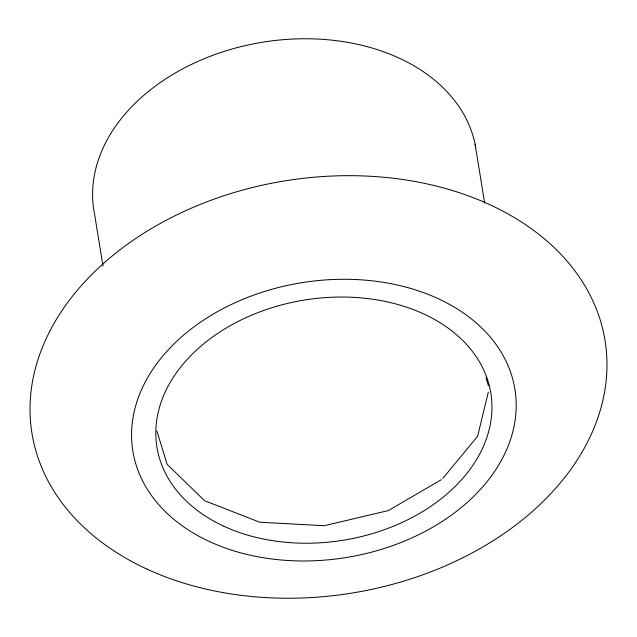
<?xml version="1.0" encoding="UTF-8"?>
<svg xmlns="http://www.w3.org/2000/svg" width="637" height="637" viewBox="0 0 637 637"><rect width="100%" height="100%" fill="white"/><g stroke="black" fill="none" stroke-linecap="round" stroke-linejoin="round"><path stroke-width="0.96" d="M488.3 392.185L477.615 436.257L442.811 478.419M441.33 479.677L388.331 510.587L324.257 525.7L259.713 522.221L205.448 501.024M204.533 500.666L167.109 464.325L156.925 431.09M486.031 377.908L488.356 385.504M475.106 144.145L484.646 203.052M103.003 266.131L94.73 215.083A193.521 139.208 -9.2 0 1 258.375 42.926A193.521 139.208 -9.2 0 1 475.664 147.028M209.589 541.601A193.521 139.208 -9.2 0 0 514.975 421.153A193.521 139.208 -9.2 0 0 247.06 297.638A193.521 139.208 -9.2 0 0 209.589 541.601M147.075 569.159A290.273 208.809 -9.2 0 0 605.15 388.49A290.273 208.809 -9.2 0 0 203.275 203.219A290.273 208.809 -9.2 0 0 147.075 569.159M224.001 526.289A169.116 121.659 -9.2 0 0 490.88 421.025A169.116 121.659 -9.2 0 0 256.735 313.086A169.116 121.659 -9.2 0 0 224.001 526.289"/></g></svg>
